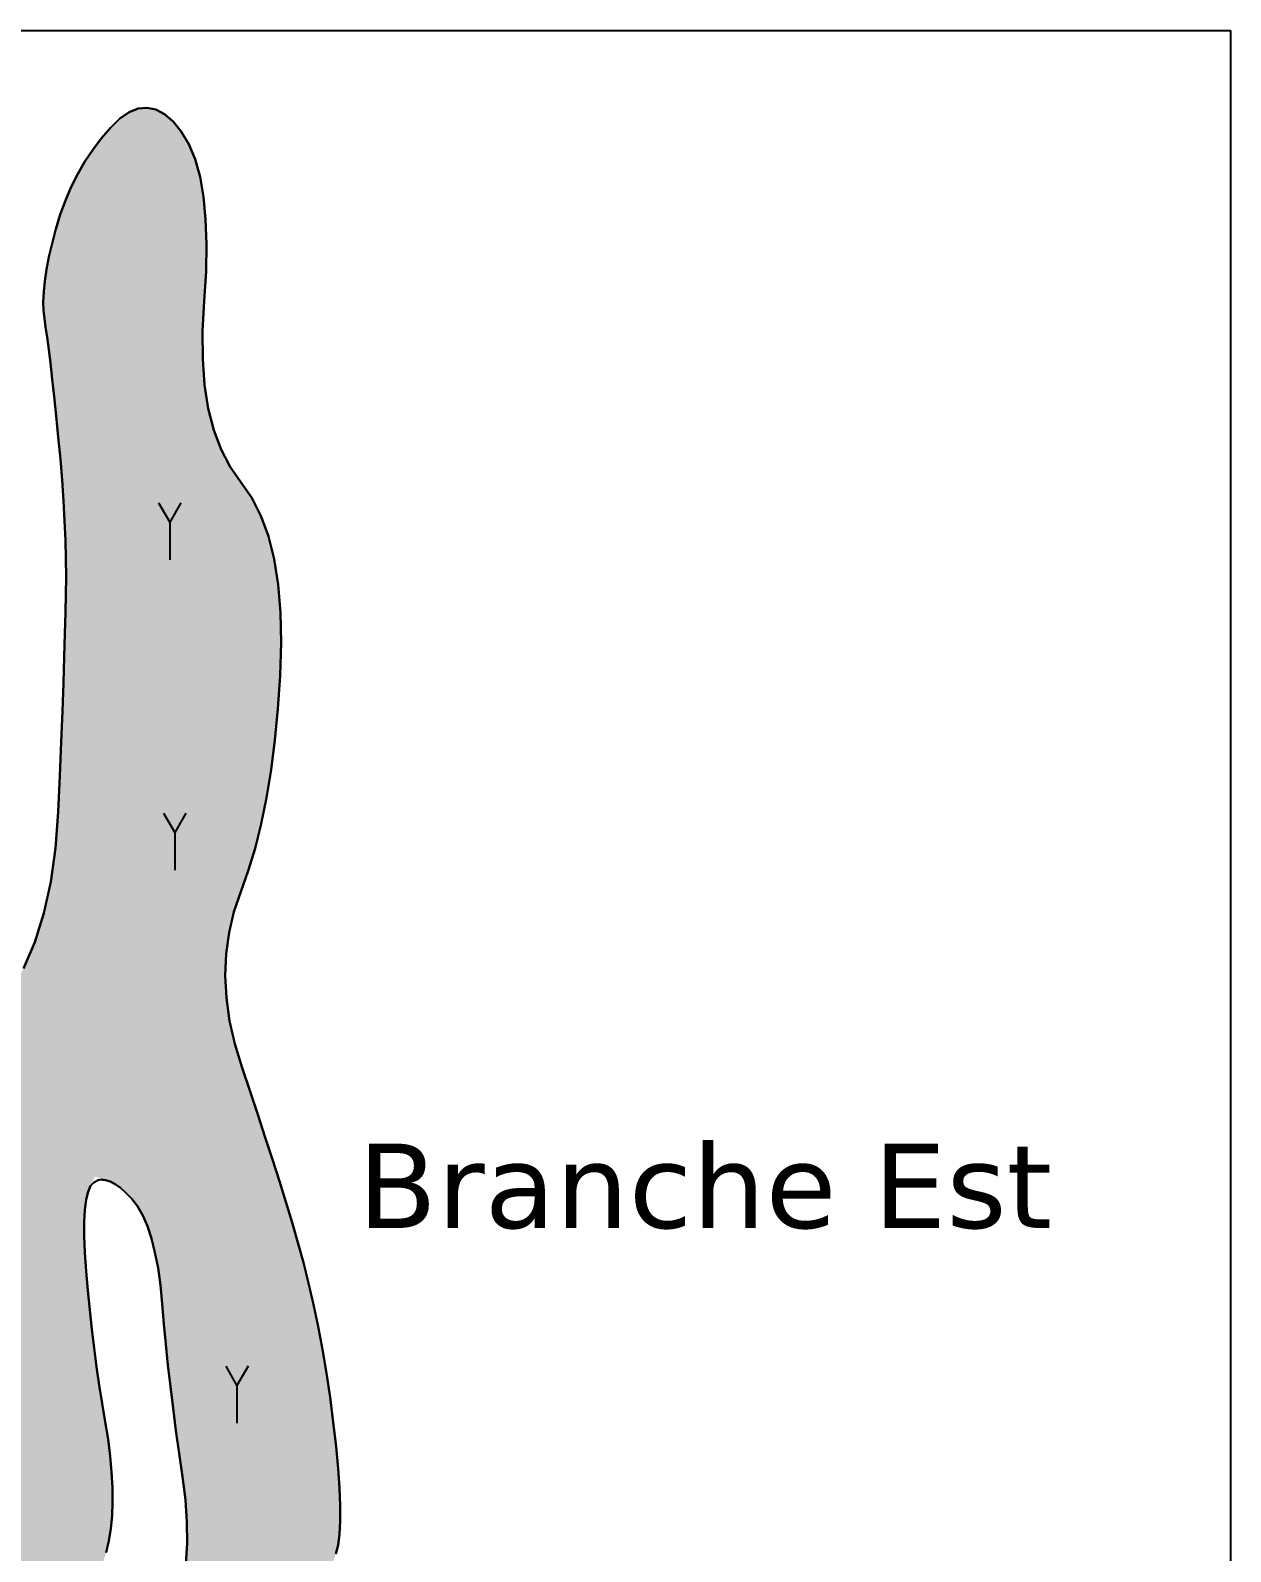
# Model space of a CAD drawing. Header units: metres. Extents: x -1178 to 131, y -250 to 398.
# Drawn here: x -647.2 to -561.7, y 289.4 to 397.8 of the extents above; entities that cross this region are included whole.
import ezdxf

# ---------------------------------------------------------------- set-up
doc = ezdxf.new("R2010")
doc.units = ezdxf.units.M
doc.header["$MEASUREMENT"] = 0
for name, color, linetype in [('Espace Papier - Cadre Visible', 250, 'Continuous'), ('Topo Dessin - Galeries', 1, 'Continuous'), ('Topo Dessin - Légendes Grosses', 250, 'Continuous'), ('Topo Dessin - Sols', 32, 'Continuous'), ('Topo Dessin - Spéléothèmes', 26, 'Continuous')]:
    doc.layers.add(name, color=color, linetype=linetype)
doc.layers.add('Topo Dessin - Fond', color=7, linetype='Continuous', true_color=0xdedede)

# ---------------------------------------------------------------- blocks, each defined once
blk = doc.blocks.new('Stalagtite')
at = {"layer": 'Topo Dessin - Spéléothèmes'}
for p, q in [((-0.8, 1.38), (0, 0)), ((0.79, 1.38), (0, 0.01)), ((0, 0), (0, -2.68))]:
    blk.add_line(p, q, dxfattribs=at)

msp = doc.modelspace()

# ---------------------------------------------------------------- hatches: boundary and pattern name
at = {"layer": 'Topo Dessin - Fond'}
h = msp.add_hatch(color=256, dxfattribs=at)
h.dxf.hatch_style = 1
h.paths.add_polyline_path([(-641.16, 315.68), (-639.81, 314.48), (-638.99, 313.05), (-638.41, 311.29), (-637.99, 309.08), (-637.79, 307.07), (-637.67, 305.65), (-637.53, 304.2), (-637.38, 302.72), (-637.2, 301.2), (-637.01, 299.64), (-636.81, 298.05), (-636.59, 296.42), (-636.18, 293.59), (-635.98, 290.75), (-636.14, 287.85), (-636.66, 285.22), (-637.78, 282.29), (-638.07, 281.24), (-638.24, 280.2), (-638.28, 279.21), (-638.2, 278.26), (-637.98, 277.36), (-637.63, 276.51), (-637.16, 275.69), (-636.55, 274.85), (-635.82, 273.89), (-634.96, 272.82), (-633.98, 271.64), (-632.86, 270.34), (-631.62, 268.93), (-630.26, 267.41), (-628.76, 265.78), (-627.24, 264.18), (-625.77, 262.77), (-624.37, 261.56), (-623.03, 260.53), (-621.76, 259.69), (-620.54, 259.03), (-619.39, 258.57), (-618.3, 258.3), (-617.31, 258.17), (-616.46, 258.14), (-615.75, 258.21), (-615.18, 258.39), (-614.76, 258.66), (-614.47, 259.04), (-614.33, 259.52), (-614.33, 260.1), (-614.43, 260.77), (-614.59, 261.51), (-614.82, 262.32), (-615.11, 263.21), (-615.47, 264.17), (-615.9, 265.2), (-616.39, 266.31), (-616.94, 267.49), (-617.8, 269.29), (-618.83, 271.52), (-619.75, 273.6), (-620.99, 276.54), (-621.11, 276.81), (-621.51, 277.56), (-621.93, 278.2), (-622.38, 278.74), (-622.85, 279.17), (-623.36, 279.5), (-623.88, 279.72), (-624.43, 279.84), (-625.81, 280.07), (-627.34, 281.06), (-628.62, 282.61), (-628.66, 284.13), (-628.07, 285.08), (-627.38, 285.85), (-627.02, 286.29), (-626.68, 286.75), (-626.37, 287.23), (-626.09, 287.72), (-625.84, 288.22), (-625.62, 288.74), (-625.43, 289.27), (-625.27, 289.89), (-625.17, 290.67), (-625.11, 291.61), (-625.11, 292.7), (-625.16, 293.95), (-625.26, 295.36), (-625.41, 296.93), (-625.61, 298.65), (-625.84, 300.43), (-626.1, 302.15), (-626.38, 303.83), (-626.69, 305.46), (-627.02, 307.03), (-627.37, 308.56), (-627.74, 310.03), (-628.13, 311.45), (-628.55, 312.87), (-628.99, 314.33), (-629.45, 315.82), (-629.94, 317.36), (-630.45, 318.93), (-630.98, 320.55), (-631.53, 322.2), (-632.5, 325.06), (-633.17, 328.07), (-633.34, 331.24), (-632.93, 334.27), (-632.19, 336.42), (-631.66, 337.91), (-631.17, 339.51), (-630.74, 341.25), (-630.37, 343.11), (-630.04, 345.1), (-629.77, 347.21), (-629.56, 349.45), (-629.39, 351.81), (-629.32, 354.15), (-629.36, 356.31), (-629.53, 358.3), (-629.82, 360.11), (-630.23, 361.74), (-630.76, 363.19), (-631.41, 364.47), (-632.19, 365.58), (-633.35, 367.21), (-634.12, 369.29), (-634.51, 370.83), (-634.78, 372.51), (-634.91, 374.35), (-634.92, 376.33), (-634.81, 378.47), (-634.67, 380.59), (-634.64, 382.54), (-634.7, 384.31), (-634.85, 385.91), (-635.1, 387.33), (-635.45, 388.58), (-635.89, 389.65), (-636.43, 390.55), (-637.02, 391.26), (-637.63, 391.78), (-638.24, 392.11), (-638.87, 392.24), (-639.5, 392.18), (-640.15, 391.92), (-640.81, 391.47), (-641.48, 390.82), (-642.14, 390.06), (-642.74, 389.25), (-643.3, 388.41), (-643.81, 387.53), (-644.27, 386.61), (-644.68, 385.65), (-645.05, 384.65), (-645.36, 383.61), (-645.63, 382.58), (-645.86, 381.62), (-646.03, 380.72), (-646.15, 379.89), (-646.23, 379.13), (-646.26, 378.43), (-646.25, 377.8), (-646.18, 377.23), (-646.04, 376.33), (-645.82, 374.61), (-645.56, 372.37), (-645.24, 369.27), (-644.97, 366.45), (-644.77, 363.52), (-644.65, 360.77), (-644.63, 358.34), (-644.68, 356.3), (-644.72, 354.81), (-644.77, 353.14), (-644.83, 351.3), (-644.9, 349.27), (-644.99, 347.06), (-645.08, 344.67), (-645.19, 342.1), (-645.38, 339.53), (-645.72, 337.13), (-646.21, 334.9), (-646.86, 332.84), (-647.66, 330.95), (-648.61, 329.24), (-649.71, 327.7), (-650.97, 326.32), (-652.88, 324.56), (-655.5, 322.74), (-657.46, 322.58), (-658.46, 323.66), (-658.96, 324.13), (-659.51, 324.58), (-660.1, 325.02), (-660.75, 325.44), (-661.44, 325.84), (-662.18, 326.23), (-662.97, 326.6), (-663.81, 326.86), (-664.71, 326.93), (-665.67, 326.81), (-666.69, 326.51), (-667.77, 326), (-668.91, 325.31), (-670.1, 324.43), (-672.6, 322.29), (-674.19, 321.12), (-675.79, 320.1), (-677.52, 319.14), (-679.38, 318.23), (-681.36, 317.38), (-684.32, 316.28), (-671.69, 304.22), (-670.66, 304.92), (-669.09, 305.09), (-667.36, 304.9), (-665.34, 304.38), (-663.6, 303.73), (-662.43, 303.34), (-661.33, 303.12), (-660.29, 303.07), (-659.31, 303.19), (-658.4, 303.48), (-657.54, 303.93), (-656.75, 304.56), (-655, 306.47), (-653.72, 306.88), (-652.55, 306.2), (-651.49, 304.46), (-650.54, 301.75), (-649.9, 298.81), (-649.64, 296.39), (-649.53, 294.71), (-649.49, 292.94), (-649.52, 291.11), (-649.58, 289.32), (-649.61, 287.7), (-649.62, 286.23), (-649.61, 284.94), (-649.58, 283.8), (-649.52, 282.83), (-649.44, 282.02), (-649.34, 281.37), (-649.18, 280.91), (-648.94, 280.63), (-648.6, 280.55), (-648.17, 280.65), (-647.65, 280.95), (-647.04, 281.44), (-646.34, 282.12), (-645.55, 283), (-644.76, 283.96), (-644.05, 284.9), (-643.43, 285.83), (-642.89, 286.74), (-642.43, 287.63), (-642.07, 288.51), (-641.78, 289.37), (-641.58, 290.21), (-641.45, 291.07), (-641.36, 291.99), (-641.32, 292.96), (-641.33, 294), (-641.39, 295.08), (-641.5, 296.23), (-641.65, 297.43), (-641.85, 298.68), (-642.18, 300.62), (-642.56, 303.26), (-642.88, 305.96), (-643.17, 308.88), (-643.34, 311.39), (-643.34, 314.44), (-642.59, 316.14)])

# ---------------------------------------------------------------- linework, layer by layer
at = {"layer": 'Espace Papier - Cadre Visible'}
for p, q in [((-660.49, 397.75), (-561.73, 397.75)), ((-561.73, 397.75), (-561.73, 154.29))]:
    msp.add_line(p, q, dxfattribs=at)
at = {"layer": 'Topo Dessin - Fond'}
for points in [[(-625.43, 289.27), (-625.27, 289.89), (-625.17, 290.67), (-625.11, 291.61), (-625.11, 292.7), (-625.16, 293.95), (-625.26, 295.36), (-625.41, 296.93), (-625.61, 298.65), (-625.84, 300.43), (-626.1, 302.15), (-626.38, 303.83), (-626.69, 305.46), (-627.02, 307.03), (-627.37, 308.56), (-627.74, 310.03), (-628.13, 311.45), (-628.55, 312.87), (-628.99, 314.33), (-629.45, 315.82), (-629.94, 317.36), (-630.45, 318.93), (-630.98, 320.55), (-631.53, 322.2), (-632.1, 323.89), (-632.62, 325.59), (-632.99, 327.24), (-633.22, 328.87), (-633.3, 330.45), (-633.24, 332), (-633.03, 333.51), (-632.69, 334.98), (-632.19, 336.42), (-631.66, 337.91), (-631.17, 339.51), (-630.74, 341.25), (-630.37, 343.11), (-630.04, 345.1), (-629.77, 347.21), (-629.56, 349.45), (-629.39, 351.81), (-629.32, 354.15), (-629.36, 356.31), (-629.53, 358.3), (-629.82, 360.11), (-630.23, 361.74), (-630.76, 363.19), (-631.41, 364.47), (-632.19, 365.58), (-632.96, 366.67), (-633.6, 367.9), (-634.12, 369.29), (-634.51, 370.83), (-634.78, 372.51), (-634.91, 374.35), (-634.92, 376.33), (-634.81, 378.47), (-634.67, 380.59), (-634.64, 382.54), (-634.7, 384.31), (-634.85, 385.91), (-635.1, 387.33), (-635.45, 388.58), (-635.89, 389.65), (-636.43, 390.55), (-637.02, 391.26), (-637.63, 391.78), (-638.24, 392.11), (-638.87, 392.24), (-639.5, 392.18), (-640.15, 391.92), (-640.81, 391.47), (-641.48, 390.82), (-642.14, 390.06), (-642.74, 389.25), (-643.3, 388.41), (-643.81, 387.53), (-644.27, 386.61), (-644.68, 385.65), (-645.05, 384.65), (-645.36, 383.61), (-645.63, 382.58), (-645.86, 381.62), (-646.03, 380.72), (-646.15, 379.89), (-646.23, 379.13), (-646.26, 378.43), (-646.25, 377.8), (-646.18, 377.23), (-646.09, 376.63), (-645.98, 375.9), (-645.87, 375.04), (-645.75, 374.05), (-645.63, 372.93), (-645.49, 371.68), (-645.34, 370.3), (-645.19, 368.79), (-645.04, 367.23), (-644.92, 365.72), (-644.82, 364.26), (-644.74, 362.84), (-644.68, 361.46), (-644.65, 360.13), (-644.64, 358.85), (-644.65, 357.61), (-644.68, 356.3), (-644.72, 354.81), (-644.77, 353.14), (-644.83, 351.3), (-644.9, 349.27), (-644.99, 347.06), (-645.08, 344.67), (-645.19, 342.1), (-645.38, 339.53), (-645.72, 337.13), (-646.21, 334.9), (-646.86, 332.84), (-647.66, 330.95)], [(-641.78, 289.37), (-641.58, 290.21), (-641.45, 291.07), (-641.36, 291.99), (-641.32, 292.96), (-641.33, 294), (-641.39, 295.08), (-641.5, 296.23), (-641.65, 297.43), (-641.85, 298.68), (-642.07, 299.97), (-642.27, 301.28), (-642.46, 302.6), (-642.64, 303.93), (-642.8, 305.28), (-642.95, 306.64), (-643.08, 308.02), (-643.2, 309.41), (-643.3, 310.73), (-643.34, 311.9), (-643.34, 312.92), (-643.3, 313.78), (-643.2, 314.5), (-643.07, 315.06), (-642.89, 315.47), (-642.66, 315.72), (-642.27, 315.93), (-641.82, 315.89), (-641.49, 315.79), (-641.14, 315.6), (-640.77, 315.33), (-640.37, 314.98), (-639.96, 314.55), (-639.55, 314.02), (-639.18, 313.37), (-638.85, 312.61), (-638.56, 311.73), (-638.31, 310.74), (-638.09, 309.63), (-637.92, 308.41), (-637.79, 307.07), (-637.67, 305.65), (-637.53, 304.2), (-637.38, 302.72), (-637.2, 301.2), (-637.01, 299.64), (-636.81, 298.05), (-636.59, 296.42), (-636.35, 294.76), (-636.14, 293.12), (-636.03, 291.54), (-636.02, 290.02), (-636.1, 288.57)]]:
    msp.add_lwpolyline(points, dxfattribs=at)
at = {"layer": 'Topo Dessin - Galeries'}
for points in [[(-647.66, 330.95), (-646.86, 332.84), (-646.21, 334.9), (-645.72, 337.13), (-645.38, 339.53), (-645.19, 342.1), (-645.08, 344.67), (-644.99, 347.06), (-644.9, 349.27), (-644.83, 351.3), (-644.77, 353.14), (-644.72, 354.81), (-644.68, 356.3), (-644.65, 357.61), (-644.64, 358.85), (-644.65, 360.13), (-644.68, 361.46), (-644.74, 362.84), (-644.82, 364.26), (-644.92, 365.72), (-645.04, 367.23), (-645.19, 368.79), (-645.34, 370.3), (-645.49, 371.68), (-645.63, 372.93), (-645.75, 374.05), (-645.87, 375.04), (-645.98, 375.9), (-646.09, 376.63), (-646.18, 377.23), (-646.25, 377.8), (-646.26, 378.43), (-646.23, 379.13), (-646.15, 379.89), (-646.03, 380.72), (-645.86, 381.62), (-645.63, 382.58), (-645.36, 383.61), (-645.05, 384.65), (-644.68, 385.65), (-644.27, 386.61), (-643.81, 387.53), (-643.3, 388.41), (-642.74, 389.25), (-642.14, 390.06), (-641.48, 390.82), (-640.81, 391.47), (-640.15, 391.92), (-639.5, 392.18), (-638.87, 392.24), (-638.24, 392.11), (-637.63, 391.78), (-637.02, 391.26), (-636.43, 390.55), (-635.89, 389.65), (-635.45, 388.58), (-635.1, 387.33), (-634.85, 385.91), (-634.7, 384.31), (-634.64, 382.54), (-634.67, 380.59), (-634.81, 378.47), (-634.92, 376.33), (-634.91, 374.35), (-634.78, 372.51), (-634.51, 370.83), (-634.12, 369.29), (-633.6, 367.9), (-632.96, 366.67), (-632.19, 365.58), (-631.41, 364.47), (-630.76, 363.19), (-630.23, 361.74), (-629.82, 360.11), (-629.53, 358.3), (-629.36, 356.31), (-629.32, 354.15), (-629.39, 351.81), (-629.56, 349.45), (-629.77, 347.21), (-630.04, 345.1), (-630.37, 343.11), (-630.74, 341.25), (-631.17, 339.51), (-631.66, 337.91), (-632.19, 336.42), (-632.69, 334.98), (-633.03, 333.51), (-633.24, 332), (-633.3, 330.45), (-633.22, 328.87), (-632.99, 327.24), (-632.62, 325.59), (-632.1, 323.89), (-631.53, 322.2), (-630.98, 320.55), (-630.45, 318.93), (-629.94, 317.36), (-629.45, 315.82), (-628.99, 314.33), (-628.55, 312.87), (-628.13, 311.45), (-627.74, 310.03), (-627.37, 308.56), (-627.02, 307.03), (-626.69, 305.46), (-626.38, 303.83), (-626.1, 302.15), (-625.84, 300.43), (-625.61, 298.65), (-625.41, 296.93), (-625.26, 295.36), (-625.16, 293.95), (-625.11, 292.7), (-625.11, 291.61), (-625.17, 290.67), (-625.27, 289.89), (-625.43, 289.27)], [(-636.1, 288.57), (-636.02, 290.02), (-636.03, 291.54), (-636.14, 293.12), (-636.35, 294.76), (-636.59, 296.42), (-636.81, 298.05), (-637.01, 299.64), (-637.2, 301.2), (-637.38, 302.72), (-637.53, 304.2), (-637.67, 305.65), (-637.79, 307.07), (-637.92, 308.41), (-638.09, 309.63), (-638.31, 310.74), (-638.56, 311.73), (-638.85, 312.61), (-639.18, 313.37), (-639.55, 314.02), (-639.96, 314.55), (-640.37, 314.98), (-640.77, 315.33), (-641.14, 315.6), (-641.49, 315.79), (-641.82, 315.89), (-642.12, 315.92), (-642.4, 315.86), (-642.66, 315.72), (-642.89, 315.47), (-643.07, 315.06), (-643.2, 314.5), (-643.3, 313.78), (-643.34, 312.92), (-643.34, 311.9), (-643.3, 310.73), (-643.2, 309.41), (-643.08, 308.02), (-642.95, 306.64), (-642.8, 305.28), (-642.64, 303.93), (-642.46, 302.6), (-642.27, 301.28), (-642.07, 299.97), (-641.85, 298.68), (-641.65, 297.43), (-641.5, 296.23), (-641.39, 295.08), (-641.33, 294), (-641.32, 292.96), (-641.36, 291.99), (-641.45, 291.07), (-641.58, 290.21), (-641.78, 289.37)]]:
    msp.add_lwpolyline(points, dxfattribs=at)

# ---------------------------------------------------------------- block references
at = {"layer": 'Topo Dessin - Sols'}
for p in [(-637.26, 362.73), (-636.9, 340.64), (-632.47, 301.25)]:
    msp.add_blockref('Stalagtite', p, dxfattribs=at)

# ---------------------------------------------------------------- texts
at = {"layer": 'Topo Dessin - Légendes Grosses', "linetype": 'Continuous', "insert": (-623.87, 318.48), "char_height": 6, "attachment_point": 1}
msp.add_mtext_dynamic_manual_height_columns('{\\fVerdana|b0|i0|c0|p34;Branche Est}', width=65.5246, gutter_width=12.5, heights=[0], dxfattribs=at)

doc.saveas('drawing.dxf')
